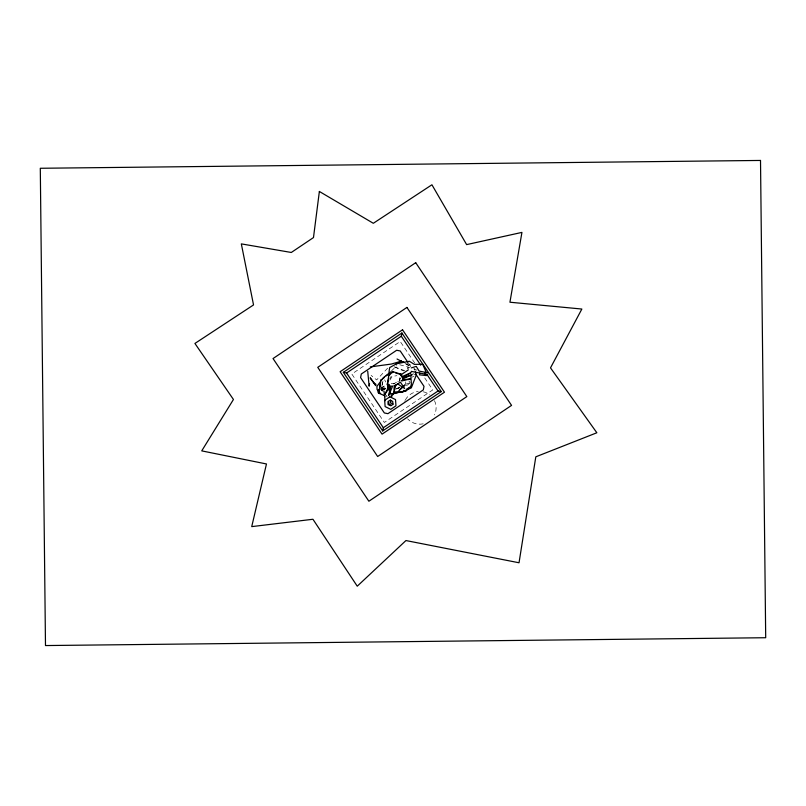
<?xml version="1.0" encoding="UTF-8"?>
<svg xmlns="http://www.w3.org/2000/svg" width="806" height="806" viewBox="0 0 806 806"><rect width="100%" height="100%" fill="white"/><g stroke="black" fill="none" stroke-linecap="round" stroke-linejoin="round"><path stroke-width="0.6" stroke-dasharray="4.03 3.02" d="M405.65 384.119L405.761 381.812M381.822 386.598L382.477 381.752M382.941 380.936L381.903 387.646L385.208 388.835M407.645 369.007L407.997 367.234L408.259 369.128M399.242 380.815L400.018 377.399M399.363 381.178L400.33 378.306L397.69 381.56M390.134 378.437L391.222 376.231M389.812 380.17L392.2 376.402L396.965 375.677M387.656 368.14L376.644 379.938L371.082 375.364M391.434 370.982L396.743 365.662M406.395 385.792L410.697 382.588M384.805 397.298L386.497 396.099M380.926 388.331L385.943 384.936M380.825 388.371L386.951 384.25M398.486 381.641L400.3 380.422M404.562 401.156L405.267 400.713M393.318 383.978L396.592 382.165M411.876 377.268L414.083 376.11M396.774 388.583L400.149 386.951M396.733 388.694L399.967 387.384M381.137 389.227L385.439 387.706M405.761 384.21L409.71 382.91M395.655 389.127L398.95 388.23M391.182 383.656L394.95 383.374M384.089 389.903L381.661 389.812L380.079 388.875M385.046 389.338L381.319 388.986L385.016 389.701M386.014 388.744L381.016 388.24L384.553 388.976M381.248 387.787L384.371 389.822L381.661 387.807L385.308 388.25M381.621 387.837L385.278 388.683M399.705 364.755L409.962 367.536M394.567 366.881L404.854 370.71M412.853 373.692L416.289 374.961M406.919 363.496L411.513 365.309M413.538 368.795L416.873 370.166M381.016 389.852L383.162 390.749M381.228 390.457L383.374 391.363M394.547 366.952L403.594 370.931M405.489 363.718L409.801 366.216M405.71 363.718L409.871 366.206M381.661 387.807L384.593 389.671M385.5 395.081L387.273 396.24M408.823 380.885L410.254 382.739M414.778 363.123L400.239 341.492L351.819 374.024L384.351 422.445L432.772 389.913L423.775 376.523M408.632 363.446L411.423 367.607M384.623 379.807L385.792 382.034M414.425 368.402L415.05 370.589M434.474 400.642A16.392 16.392 0 0 1 434.474 414.959M423.231 423.815A16.392 16.392 0 0 1 407.544 418.757M405.378 399.897A16.392 16.392 0 0 1 418.294 391.474M423.231 391.787A16.392 16.392 0 0 1 429.87 394.92"/><path stroke-width="1.21" d="M384.331 395.585L378.85 393.237L380.089 384.563M386.195 375.808L388.774 373.641L389.671 367.576L401.176 361.229L404.622 362.589M387.918 390.406L387.414 383.938L388.835 374.992L393.388 371.828L401.59 374.417L395.937 373.228M378.85 393.237L381.097 379.596M369.561 383.797L369.128 386.205L367.727 371.274M382.679 430.928L383.313 427.714L346.55 372.987L343.336 372.352L382.679 430.928L441.255 391.585L401.912 333.009L343.336 372.352M346.57 373.007L401.297 336.243L401.912 333.009M419.785 373.057L419.432 374.83L426.445 375.576M424.883 374.055L425.225 372.281M391.797 396.723L387.414 383.938L388.845 377.984M389.419 375.606L390.275 372.029L393.388 371.828M388.532 395.484L390.87 386.215L392.653 386.054L388.683 395.575M415.362 371.677L416.289 374.961L411.332 387.867L401.096 392.391L406.002 390.759L410.627 386.809L411.372 384.109L410.848 375.525M380.543 381.53L376.896 386.457L377.107 389.63L377.903 390.366L378.78 389.741M382.004 379.555L383.465 377.591L388.774 373.641M391.625 395.837L395.051 392.603M399.796 389.52L405.096 384.885L397.872 391.797L394.043 392.008M381.016 380.16L384.472 377.258M399.242 362.539L401.176 361.229L403.332 362.468M401.69 374.347L408.36 369.873M390.426 399.927L387.988 401.569L388.069 404.582L390.829 405.801L393.268 404.159M383.334 427.734L438.061 390.97L426.938 374.427M406.385 389.288L410.627 386.809M411.322 367.889L416.249 366.377L419.1 371.082L428.036 372.835M401.176 361.229L391.273 364.07L370.317 366.891M392.653 393.731L406.002 390.759L403.564 390.467M396.28 363.838L409.357 361.249L414.344 364.372L422.687 364.272L426.354 372.644M391.827 393.66L404.924 391.212M403.564 390.668L406.002 390.759L403.504 390.507M380.553 393.227L378.266 392.875L377.692 390.477M411.181 371.365L427.684 374.609M441.255 391.585L438.061 390.97M397.046 359.002L403.635 362.468M387.414 383.938L389.389 384.603M390.93 405.126L388.935 403.997L388.653 401.72M373.944 383.052L375.828 385.651L370.145 377.802L373.944 383.052L376.029 384.402M403.322 377.107L400.733 375.002L403.252 379.152M401.277 336.223L420.712 365.158M407.927 362.408L400.239 350.963L396.663 350.257L361.3 374.014L360.594 377.601L384.351 412.964L387.938 413.669L423.301 389.913L424.006 386.336L415.614 373.853M383.999 391.222L385.117 400.693M403.292 377.802L403.272 378.629L412.219 374.619L403.292 377.802M390.618 400.401L390.517 402.94L392.895 403.806L392.734 401.448L390.618 400.401M394.265 385.57L393.781 392.915L395.877 385.097L400.411 382.175L404.642 388.472L397.922 384.079L394.265 385.57M319.367 191.465L313.484 237.569L291.298 252.469L241.326 243.886L253.537 304.93L194.921 343.447L233.448 399.484L201.732 450.876L266.474 463.964L251.724 526.62L312.95 519.265L357.249 586.194L405.942 540.554L519.034 562.769L535.809 456.821L596.853 432.762L550.508 367.868L581.861 309.041L509.936 302.22L521.935 232.4L466.634 244.611L431.925 184.776L373.319 223.292L319.367 191.465M389.238 385.752L384.422 395.131L390.295 386.054L389.238 385.752M402.698 379.737L401.549 380.956L410.435 378.941L402.698 379.737M415.715 262.706L273.033 358.549L368.876 501.231L511.558 405.388L415.715 262.706M406.929 307.429L317.755 367.335L377.661 456.508L466.835 396.602L406.929 307.429M402.537 329.795L340.122 371.727L382.054 434.142L444.469 392.21L402.537 329.795M389.892 396.804L384.674 400.31L385.107 406.577L390.739 409.337L395.958 405.831L395.524 399.575L389.892 396.804M410.899 372.785L403.131 377.037L402.103 376.624L410.899 372.785M760.511 160.444L40.3 168.273L45.489 645.556L765.7 637.727L760.511 160.444"/></g></svg>
